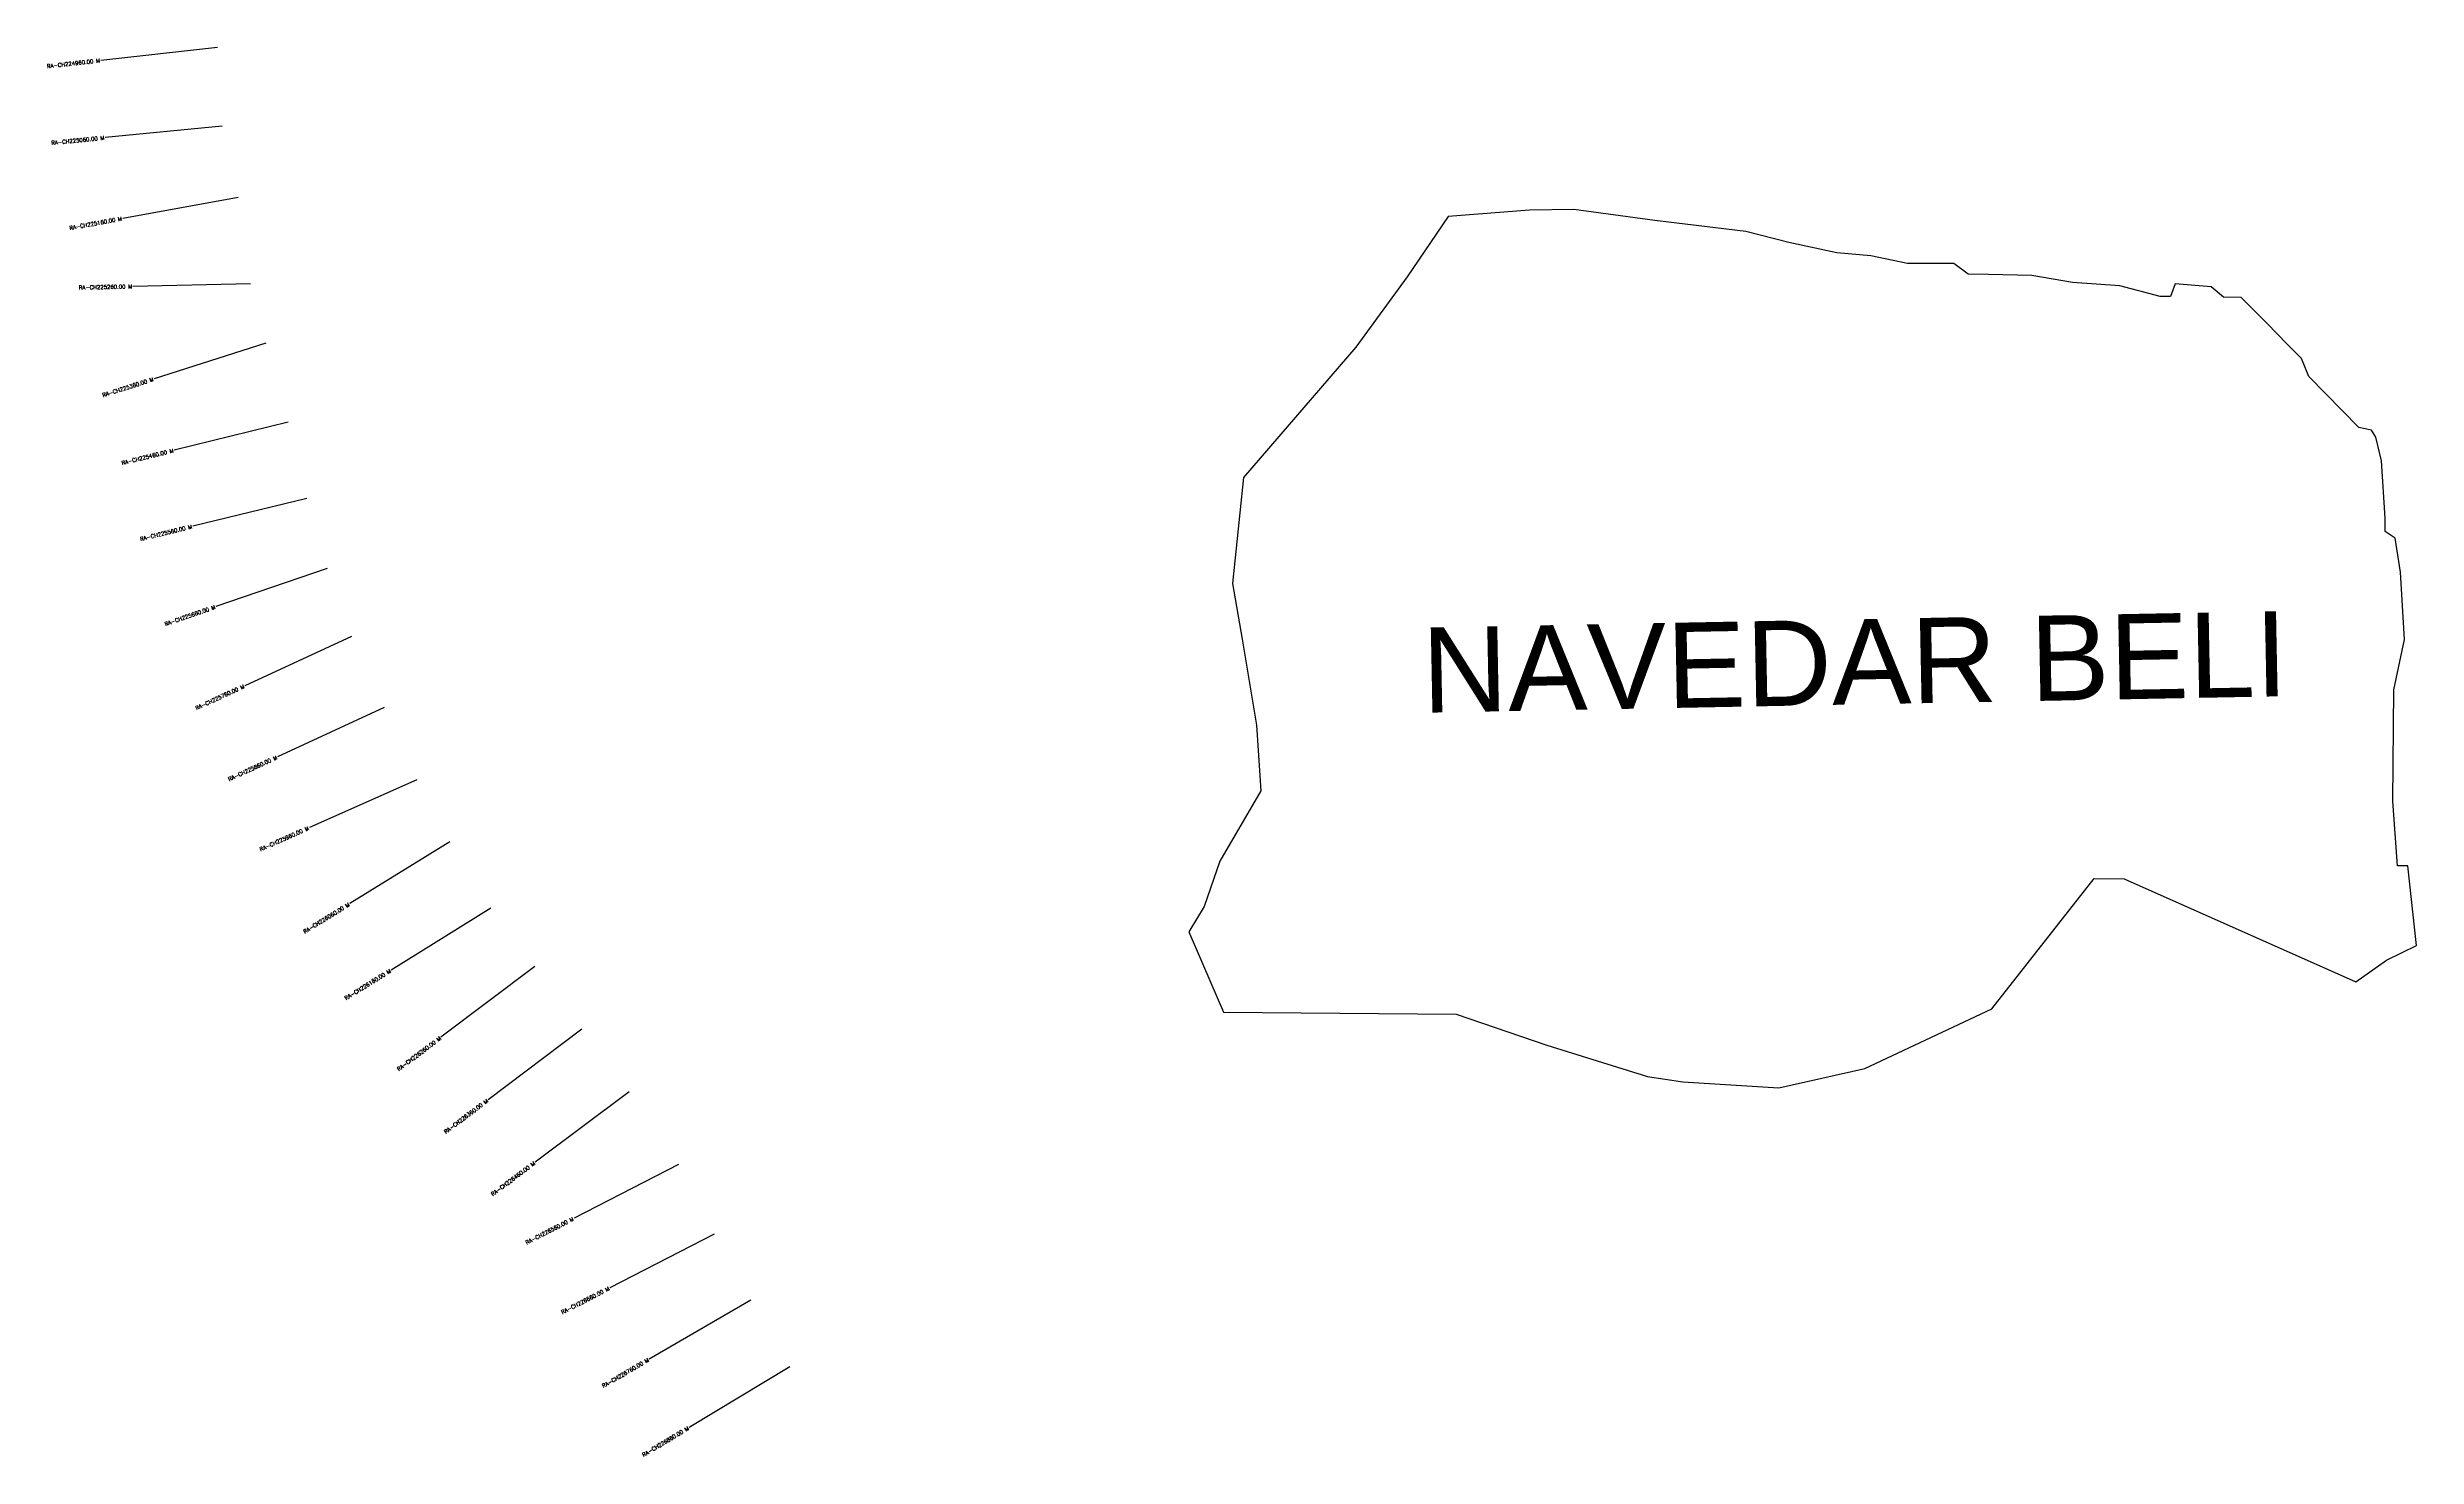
# Model space of a CAD drawing. Header units: metres. Extents: x 276636 to 279662, y 2059638 to 2061437.
import ezdxf
from ezdxf.enums import TextEntityAlignment as Align

# ---------------------------------------------------------------- set-up
doc = ezdxf.new("R2010")
doc.units = ezdxf.units.M
doc.header["$MEASUREMENT"] = 0
for name, color, linetype in [('CS', 134, 'Continuous'), ('CSMark', 6, 'Continuous'), ('VILLAGE BOUNDRY', 10, 'Continuous'), ('VILLAGE NAME', 250, 'Continuous')]:
    doc.layers.add(name, color=color, linetype=linetype)
doc.styles.get("Standard").update_dxf_attribs({"font": 'simplex.shx'})

msp = doc.modelspace()

# ---------------------------------------------------------------- linework, layer by layer
at = {"layer": 'CS'}
for p, q in [((276853.6, 2061437.3), (276704.6, 2061420.7)), ((276859.6, 2061336.7), (276710.3, 2061322)), ((276880.1, 2061245.8), (276732.6, 2061218.8)), ((276895.7, 2061135.2), (276745.7, 2061132.1)), ((276915.5, 2061059.7), (276772.7, 2061014)), ((276944, 2060958.5), (276798.3, 2060922.9)), ((276967.8, 2060861.4), (276822.1, 2060825.7)), ((276993.5, 2060771.9), (276851.6, 2060723.1)), ((277024.7, 2060685), (276888.5, 2060622.2)), ((277066.6, 2060594.2), (276930.4, 2060531.4)), ((277108, 2060502.1), (276970.9, 2060441)), ((277150.1, 2060423), (277022.6, 2060344)), ((277202.8, 2060338), (277075.3, 2060259)), ((277258.8, 2060263.5), (277139, 2060173.3)), ((277319, 2060183.6), (277199.1, 2060093.4)), ((277379.1, 2060103.5), (277259.1, 2060013.6)), ((277442.4, 2060010.6), (277308.9, 2059942.2)), ((277488, 2059921.6), (277354.5, 2059853.2)), ((277534.5, 2059837.7), (277404.9, 2059762.2)), ((277584.5, 2059752.2), (277455.9, 2059675))]:
    msp.add_line(p, q, dxfattribs=at)
at = {"layer": 'VILLAGE BOUNDRY'}
msp.add_lwpolyline([(279632.5, 2060616.8), (279646, 2060681.2), (279641.1, 2060767), (279634.3, 2060810.4), (279621.4, 2060819), (279621.6, 2060836.3), (279616.6, 2060909.5), (279609.7, 2060939.7), (279604.1, 2060948.4), (279587.8, 2060952), (279523.9, 2061017.2), (279514.5, 2061039.8), (279496.2, 2061058.5), (279470.7, 2061084.5), (279437.8, 2061118.1), (279415.1, 2061118.4), (279399.1, 2061131.4), (279353.3, 2061135.5), (279347.3, 2061119.1), (279334.3, 2061119.2), (279282.8, 2061132.6), (279222.1, 2061136.9), (279170.4, 2061146.1), (279114.9, 2061147.3), (279089, 2061147.5), (279070.5, 2061161.1), (279011.6, 2061161.2), (278964.8, 2061171), (278921.2, 2061175), (278860, 2061188), (278805.1, 2061202.1), (278688.9, 2061216.2), (278585.6, 2061230.2), (278529, 2061229.5), (278424.9, 2061221.4), (278372.6, 2061144.4), (278307.2, 2061054.6), (278163.8, 2060888.2), (278149.6, 2060752.8), (278161.9, 2060681.7), (278180.2, 2060571.8), (278185.9, 2060487.9), (278133.5, 2060398), (278113.6, 2060340.1), (278094, 2060308), (278138.3, 2060205.5), (278435.1, 2060202.8), (278550.9, 2060163), (278679.6, 2060123.1), (278724.7, 2060116.2), (278847.2, 2060108.7), (278957.2, 2060133.5), (279119.2, 2060209.5), (279249.7, 2060376.1), (279288.4, 2060375.7), (279584.1, 2060244), (279623, 2060271.5), (279661.6, 2060290.5), (279650.2, 2060392), (279637.3, 2060392.1), (279631.2, 2060474.8)], close=True, dxfattribs=at)

# ---------------------------------------------------------------- texts
at = {"layer": 'CSMark'}
for s, rotation, p in [('RA-CH224960.00 M', 6.3431, (276703.6, 2061420.6)), ('RA-CH225060.00 M', 5.639, (276709.3, 2061321.9)), ('RA-CH225160.00 M', 10.337, (276731.6, 2061218.7)), ('RA-CH225260.00 M', 1.1988, (276744.7, 2061132)), ('RA-CH225360.00 M', 17.7551, (276771.7, 2061013.7)), ('RA-CH225460.00 M', 13.7426, (276797.4, 2060922.6)), ('RA-CH225560.00 M', 13.7426, (276821.1, 2060825.5)), ('RA-CH225660.00 M', 18.9718, (276850.7, 2060722.8)), ('RA-CH225760.00 M', 24.7653, (276887.6, 2060621.7)), ('RA-CH225860.00 M', 24.7653, (276929.5, 2060530.9)), ('RA-CH225960.00 M', 24.0286, (276970, 2060440.6)), ('RA-CH226060.00 M', 31.8078, (277021.8, 2060343.4)), ('RA-CH226160.00 M', 31.8078, (277074.5, 2060258.5)), ('RA-CH226260.00 M', 36.9689, (277138.2, 2060172.7)), ('RA-CH226360.00 M', 36.9689, (277198.3, 2060092.8)), ('RA-CH226460.00 M', 36.8607, (277258.3, 2060013)), ('RA-CH226560.00 M', 27.1342, (277308, 2059941.7)), ('RA-CH226660.00 M', 27.1342, (277353.6, 2059852.7)), ('RA-CH226760.00 M', 30.2426, (277404, 2059761.7)), ('RA-CH226860.00 M', 30.9825, (277455, 2059674.5))]:
    msp.add_text(s, height=5, rotation=rotation, dxfattribs=at).set_placement(p, align=Align.MIDDLE_RIGHT)
at = {"layer": 'VILLAGE NAME', "insert": (278390.4, 2060696.3), "char_height": 108.748, "attachment_point": 1, "rotation": 1.1028}
msp.add_mtext_dynamic_manual_height_columns('{\\fArial|b0|i0|c0|p34;NAVEDAR BELI}', width=1388.073, gutter_width=543.7, heights=[0], dxfattribs=at)

doc.saveas('drawing.dxf')
